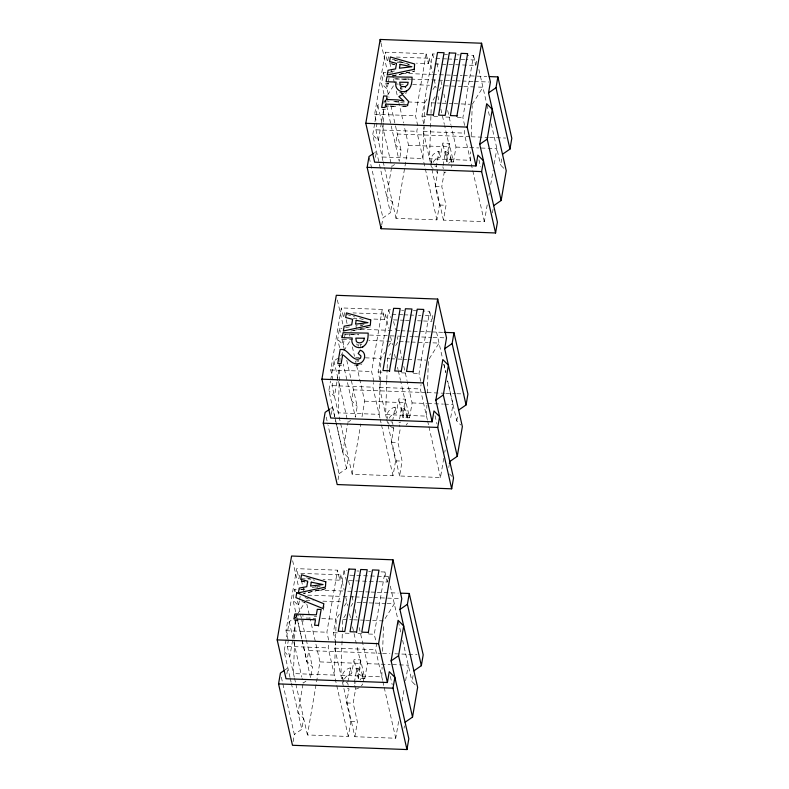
<?xml version="1.0" encoding="UTF-8"?>
<svg xmlns="http://www.w3.org/2000/svg" width="789" height="789" viewBox="0 0 789 789"><rect width="100%" height="100%" fill="white"/><g stroke="black" fill="none" stroke-linecap="round" stroke-linejoin="round"><path stroke-width="0.59" stroke-dasharray="3.94 2.96" d="M339.862 362.97L338.205 412.844L379.085 414.363L380.939 358.413L384.707 352.377M339.901 361.757L340.02 358.107M339.359 614.118L336.213 619.148L334.368 675.098L293.478 673.579L295.333 617.629L296.595 615.617M345.898 614.365L342.761 619.395L340.907 675.345L381.787 676.863L382.113 667.139M383.217 122.946L382.093 157.001L422.973 158.52L424.827 102.58L427.963 97.55M383.257 121.733L383.661 109.563M383.868 103.487L383.947 101.051L389.155 101.357M386.758 380.554L385.634 414.61L426.514 416.128L426.879 405.181M386.797 379.331L387.123 369.607M387.162 368.394L387.488 358.66L390.624 353.63M382.635 651.319L383.484 625.785M435.133 96.781L431.366 102.817L429.512 158.767L470.402 160.295L470.678 151.774M427.283 393.021L428.368 360.178L439.049 343.077L429.423 342.722M471.201 135.964L472.216 105.558M295.658 611.899L292.985 600.094L294.79 589.215L299.712 589.393M339.576 347.624L337.702 339.359L339.507 328.48L341.972 328.569M383.996 94.147L381.59 83.526L383.395 72.637L385.86 72.736M302.049 640.116L310.629 677.889L312.483 667.07L306.901 661.468L308.726 650.59L381.353 653.292M288.024 639.613L285.993 630.697L296.644 568.652L337.524 570.171L339.803 580.201L322.967 579.57M332.997 379.992L330.719 369.972L341.371 307.917L382.251 309.436L384.529 319.466L371.303 318.973M382.892 160.591L375.909 129.81L376.886 124.149L374.637 114.247L385.279 52.192L426.159 53.721L428.407 63.623L416.385 63.179M290.007 677.406L284.109 651.438L289.218 621.683L292.956 619.099M334.733 416.671L328.835 390.703L330.473 381.186M330.67 379.992L333.944 360.948L337.672 358.364M381.718 225.102L382.951 217.892L390.427 212.724L372.724 134.87L374.765 122.966M374.972 121.772L377.823 105.105L380.623 103.172M294.287 677.159L287.304 646.378L288.271 640.727M390.9 421.711L392.439 422.332L393.76 428.161L391.354 442.215L395.585 460.855L393.03 475.737L352.15 474.219L332.031 385.643L332.81 381.117M344.556 312.602L343.639 317.937L341.371 307.917M388.444 56.759L387.527 62.094L385.279 52.192M286.841 673.934L287.867 667.918L285.066 669.861M293.883 618.448L296.684 616.515L289.721 657.099L284.109 651.438M299.366 600.883L298.538 605.696L292.985 600.094M299.573 599.679L300.195 596.07M331.36 414.403L332.593 407.183L330.729 408.475M336.903 382.044L334.447 396.364L328.835 390.703M337.11 380.84L339.773 365.327M345.128 334.132L343.264 344.961L337.702 339.359M375.446 157.356L376.481 151.35L374.607 152.642M383.661 109.493L378.335 140.521L372.724 134.87M384.884 102.323L385.298 99.937M388.188 83.101L387.152 89.118L381.59 83.526M388.395 81.898L389.007 78.298M387.429 97.925L386.847 101.327L389.145 101.416M293.104 741.68L294.346 734.46L280.667 674.27M302.956 684.25L298.055 712.822L303.666 718.473L301.812 729.292L294.346 734.46M338.037 479.742L339.063 473.725L328.076 425.34M339.063 473.725L346.539 468.558L348.393 457.738L342.781 452.087L347.683 423.515M391.571 167.672L386.669 196.244L392.281 201.895L390.427 212.724M346.756 360.297L357.21 406.335L355.356 417.154L343.284 364.045M390.91 105.637L401.098 150.492L399.244 161.311L391.226 126.013M323.391 610.173L324.013 606.563M347.495 688.274L349.034 688.896L346.627 702.95L350.858 721.59L348.304 736.472L307.424 734.953L319.959 661.902L310.304 619.404M352.15 474.219L360.78 423.92M362.013 416.73L364.686 401.167L355.563 361.037M431.701 162.761A10.001 8.018 -12.8 0 1 437.195 151.813L438.931 151.31L436.327 166.489L437.648 172.318L435.232 186.372L439.473 205.022L436.919 219.894L396.039 218.375L408.564 145.324L403.741 124.08M328.648 640.017L326.883 632.226L337.524 570.171M373.887 381.511L371.609 371.491L382.251 309.436M417.766 125.678L415.517 115.766L426.159 53.721M348.304 736.472L328.185 647.907L329.161 642.246M339.803 580.201L340.72 574.856L299.83 573.337L298.923 578.672L296.644 568.652M379.894 417.904L372.911 387.172L373.69 382.645M384.529 319.466L385.446 314.121L352.979 312.908M436.919 219.894L416.799 131.329L417.578 126.802M428.407 63.623L429.324 58.278L394.461 56.986M335.66 642.739L333.382 632.719L344.053 570.486L347.19 570.605M379.874 379.775L378.109 371.984L388.78 309.752L391.916 309.87M423.762 123.942L421.987 116.141L432.668 53.918L435.804 54.037M398.613 721.471L395.733 738.238L354.853 736.719L334.723 648.154L335.473 643.824M386.432 418.15L379.45 387.419L380.377 382.004M430.321 162.307L423.338 131.576L424.078 127.246M347.91 681.893L350.316 667.889L348.58 668.382A10.001 8.018 -12.8 0 0 343.087 679.339M392.636 421.158L395.042 407.154L393.307 407.647A10.001 8.018 -12.8 0 0 387.813 418.604M344.487 678.974A10.001 8.018 -12.8 0 1 349.912 674.21L351.638 673.717L354.054 659.653L360.593 659.9L364.824 678.55L358.285 678.303L354.054 659.653M389.214 418.239A10.001 8.018 -12.8 0 1 394.638 413.475L396.364 412.982L398.78 398.918L405.319 399.165L409.55 417.815L403.011 417.568L398.78 398.918M433.102 162.396A10.001 8.018 -12.8 0 1 438.516 157.642L440.252 157.139L442.659 143.085L449.207 143.332L453.438 161.972L446.899 161.725L442.659 143.085M354.853 736.719L357.407 721.836L353.166 703.186L355.573 689.132L354.251 683.313L356.855 668.125L358.393 668.747A10.001 8.018 -12.8 0 1 360.09 679.97M399.579 419.067L401.581 407.39L403.12 408.012A10.001 8.018 -12.8 0 1 404.806 419.235M443.063 165.572L445.469 151.557L447.008 152.178A10.001 8.018 -12.8 0 1 448.694 163.402M363.423 681.785A10.001 8.018 -12.8 0 0 359.725 674.575L358.176 673.954L360.593 659.9M443.743 458.34L440.459 477.503L399.579 475.984L402.124 461.101L397.893 442.451L400.299 428.397L399.51 424.906M406.848 413.111L408.169 418.939A10.001 8.018 -12.8 0 0 404.441 413.84L402.903 413.219L405.319 399.165M487.217 204.903L484.347 221.67L443.457 220.141L446.012 205.258L441.781 186.618L444.187 172.564L442.866 166.735M450.736 157.277L452.058 163.106A10.001 8.018 -12.8 0 0 448.33 158.007L446.791 157.386L449.207 143.332M358.285 678.303L360.839 663.421L356.549 644.534M403.011 417.568L405.566 402.686L400.733 381.442M446.899 161.725L449.454 146.853L444.621 125.599M364.824 678.55L367.378 663.667L359.064 627.077M409.55 417.815L412.105 402.932L407.282 381.689M453.438 161.972L455.993 147.089L451.16 125.845M382.596 680.404L375.613 649.672L376.54 644.258L374.262 634.238L384.933 572.015L379.381 571.808M420.754 381.304L418.989 373.503L429.66 311.28L424.097 311.073M464.642 125.461L462.877 117.669L473.548 55.437L467.985 55.23M378.799 581.72L387.212 582.035L388.139 576.621L349.665 575.191M427.322 419.669L420.34 388.938L421.079 384.608M432.313 319.131L432.865 315.886L422.046 315.482M484.347 221.67L464.218 133.104L465.155 127.69M434.946 63.939L475.826 65.457L476.753 60.053L465.934 59.648M402.104 701.115L404.363 687.939M405.595 680.759L408.268 665.186L391.433 664.565M444.769 452.353L445.183 449.967M446.83 440.38L448.675 429.601M450.726 417.628L452.985 404.451L447.629 380.85L456.742 420.931L460.756 424.975M488.864 195.317L489.279 192.92M490.709 184.547L493.174 170.168M494.2 164.181L496.873 148.618L480.037 147.987M404.027 728.267L404.441 725.86M415.231 684.901L412.026 681.666L413.258 674.447M448.754 467.532L449.168 465.125M456.742 420.931L457.778 414.915M492.435 212.892L493.046 209.282M503.836 168.323L500.63 165.088L501.873 157.879M387.715 95.015L394.618 83.95L398.228 84.088M432.993 89.502L435.508 85.478M438.911 90.745L442.047 85.715L440.972 80.991M472.256 104.345L482.927 87.244L475.718 86.968M340.69 355.888L343.195 351.864M343.826 350.858L350.74 339.793M388.484 346.341L391.62 341.312L368.779 340.463M395.654 345.582L398.159 341.558L397.084 336.824M297.216 614.611L304.751 602.54M344.379 606.07L346.894 602.046M350.927 606.317L352.811 603.299M394.569 164.546L391.768 166.479L377.823 105.105M350.691 420.379L347.89 422.322L338.234 379.834M305.964 681.114L303.163 683.057L302.088 678.333M360.662 364.646L361.895 363.926M405.221 93.27L406.858 92.777M444.187 172.564L445.923 172.061M398.978 422.579L400.713 422.076M354.251 683.313L355.987 682.81M355.573 689.132L357.309 688.639A10.001 8.018 -12.8 0 0 359.567 687.426M392.33 75.833L414.629 71.079L392.32 75.892M350.77 331.055L370.722 326.804L350.76 331.114M325.798 588.693L303.499 593.436L325.788 588.742M354.458 365.11L359.32 365.159M390.594 71.71L395.96 70.685M345.612 327.622L352.062 326.409M300.688 589.511L304.978 588.732M312.188 587.46L315.807 586.878M361.885 344.221L360.07 344.477L360.563 346.657M394.461 78.89L410.596 79.176M357.545 361.066L358.817 360.938L356.174 360.928M364.074 324.634L355.908 325.768L356.401 327.948M317.02 586.681L320.226 586.434M395.654 78.92L408.722 79.373M395.792 106.308L386.048 105.973L395.782 106.328M401.877 106.525L407.962 106.732L400.644 106.515M444.434 54.352L447.58 54.471M457.255 54.835L459.356 54.905M435.873 58.524L446.692 58.928M447.896 58.978L452.708 59.155M453.902 59.195L464.731 59.599M397.153 62.459L403.159 62.686M387.093 72.775L390.782 72.913M401.857 73.328L431.405 74.432M432.628 74.472L462.176 75.576M463.409 75.626L486.793 76.494M404.885 78.89L409.777 79.068M411 79.117L430.547 79.847M431.761 79.886L454.977 80.754M456.2 80.803L461.082 80.981M462.305 81.03L473.301 81.435M474.524 81.484L489.18 82.026M386.482 83.545L388.721 83.634L386.492 83.496M399.431 84.127L405.447 84.354M412.657 84.62L429.492 85.251M444.454 85.804L462.492 86.474M463.695 86.524L474.514 86.928M394.924 101.574L400.782 101.682M407.992 101.949L424.827 102.58M431.366 102.817L436.179 103.004M437.382 103.043L440.992 103.181M442.195 103.221L453.014 103.625M454.217 103.675L469.849 104.256M393.76 101.584L404.343 103.024M382.073 109.247L385.466 109.375M374.637 114.247L415.517 115.766M421.987 116.141L427.224 116.338M433.763 116.585L439 116.772M449.73 117.176L445.538 117.019L445.292 115.934M457.314 117.462L462.877 117.669M375.909 129.81L416.799 131.329M423.338 131.576L464.218 133.104M469.968 136.724L397.34 134.012L395.506 144.89L401.098 150.492M471.191 136.763L488.43 137.414M489.653 137.454L505.66 138.055M408.564 145.324L449.454 146.853M455.993 147.089L478.834 147.947M435.232 186.372L441.781 186.618M439.473 205.022L446.012 205.258M401.601 310.235L403.692 310.314M413.377 310.669L417.559 310.827M391.985 314.367L402.804 314.772M404.007 314.811L408.82 314.989M410.024 315.038L413.623 315.176M418.436 315.353L420.843 315.442M353.265 318.292L356.875 318.431M393.464 319.87L404.284 320.265M405.487 320.314L410.3 320.492M417.509 320.758L422.322 320.945M423.525 320.985L431.938 321.301L429.66 311.28M360.435 329.26L394.904 330.542M396.127 330.591L399.826 330.729M401.059 330.769L405.98 330.956M407.213 331.005L412.134 331.183M413.367 331.232L430.597 331.873M431.83 331.922L442.905 332.337M350.01 334.319L358.561 334.635M369.558 335.049L396.433 336.045M397.656 336.094L401.315 336.232M402.538 336.272L404.984 336.361M409.866 336.548L413.535 336.686M414.758 336.725L431.859 337.367M433.082 337.416L446.515 337.909M344.606 334.388L358.877 334.871M342.574 339.27L352.634 339.586M399.362 341.598L404.175 341.785M405.378 341.824L410.181 342.002M411.385 342.051L428.22 342.673M355.691 357.476L359.301 357.604M365.307 357.831L380.939 358.413M387.488 358.66L389.884 358.748M391.088 358.798L401.917 359.192M403.12 359.242L406.72 359.38M407.923 359.419L412.736 359.597M417.549 359.784L425.961 360.09M338.116 365.228L341.519 365.297M330.719 369.972L371.609 371.491M378.109 371.984L383.336 372.181M401.65 372.862L406.887 373.059M413.426 373.296L418.989 373.503M332.031 385.643L372.911 387.172M379.45 387.419L420.34 388.938M426.08 392.557L353.452 389.855L351.618 400.733L357.21 406.335M427.313 392.606L444.542 393.247M445.775 393.297L455.618 393.662M456.851 393.711L464.238 393.987M364.686 401.167L405.566 402.686M412.105 402.932L426.533 403.465M427.737 403.514L443.369 404.096M444.572 404.146L452.985 404.451M391.354 442.215L397.893 442.451M395.585 460.855L402.124 461.101M356.875 570.97L358.965 571.049M368.65 571.404L370.741 571.483M301.319 578.761L310.945 579.116M348.738 580.596L377.596 581.68M300.944 589.442L307.099 589.669M318.174 590.083L342.791 591M347.712 591.188L357.565 591.553M358.788 591.602L369.873 592.016M371.106 592.056L376.028 592.243M377.26 592.283L398.179 593.072M307.73 595.143L341.933 596.415M343.156 596.464L354.153 596.869M355.366 596.918L372.467 597.559M373.69 597.598L399.342 598.555M306.014 600.528L313.223 600.794M322.849 601.149L340.887 601.82M357.042 602.421L361.855 602.609M363.058 602.648L367.861 602.826M369.065 602.875L373.878 603.052M375.081 603.102L385.9 603.496M387.103 603.546L394.322 603.812L383.641 620.913L365.603 620.243M295.155 615.686L303.548 615.943M314.318 616.406L316.714 616.495M306.152 618.034L315.778 618.389M321.784 618.615L336.213 619.148M342.761 619.395L352.377 619.75M353.58 619.799L364.4 620.203M294.307 620.608L303.903 620.913M285.993 630.697L326.883 632.226M333.382 632.719L338.609 632.916M345.158 633.153L350.385 633.35M357.979 633.636L362.161 633.794M368.7 634.031L374.262 634.238M287.304 646.378L328.185 647.907M334.723 648.154L375.613 649.672M382.586 653.341L389.973 653.617M394.894 653.795L417.046 654.623M319.959 661.902L360.839 663.421M367.378 663.667L390.23 664.516M346.627 702.95L353.166 703.186M350.858 721.59L357.407 721.836M401.246 93.132L403.317 93.378M399.589 92.579L403.317 93.427L403.041 92.224M360.435 324.94L362.684 325.502M315.511 586.829L317.77 587.381M301.112 580.941L305.757 582.174M301.102 581L308.075 582.854M409.235 64.442L391.886 59.155L409.225 64.481M346.825 314.466L354.902 317.01M359.528 318.431L364.153 319.851M306.526 577.775L314.604 580.319M301.921 601.553L307.572 603.822M434.788 165.868L436.327 166.489M436.11 171.696L437.648 172.318M393.76 428.161L392.222 427.539A10.001 8.018 -12.8 0 1 390.407 426.168M346.174 682.446L347.712 683.067L348.245 685.394M305.018 597.559L308.41 598.94M449.533 473.952L451.939 476.378M400.575 88.043L401.128 89.502L400.644 87.263L401.128 89.502M356.697 343.886L357.249 345.335M356.342 364.469L356.598 365.504L357.95 365.445L357.693 364.41L357.94 365.494M478.903 69.511L486.418 102.58M486.951 104.898L489.367 115.569M491.241 123.784L500.63 165.088M473.548 55.437L475.826 65.457M478.943 159.842L480.55 166.923M436.948 63.258L438.822 71.533M443.921 93.98L445.805 102.245M447.679 110.499L450.894 124.662M432.668 53.918L434.187 60.595M429.324 58.278L432.55 72.47M434.167 79.561L436.041 87.835M437.915 96.1L439.256 101.998M440.873 109.079L444.355 124.425M445.469 151.557L446.791 157.386M438.931 151.31L440.252 157.139M431.06 160.769L432.382 166.597A10.001 8.018 -12.8 0 0 433.023 168.59M430.587 163.491L431.662 168.215M431.928 169.388L443.457 220.141M401.631 87.175L402.124 89.344M400.96 91.988L401.236 93.191M389.786 62.666L393.277 78.042M393.543 79.225L394.352 82.766M396.236 91.031L397.577 96.929M398.642 101.653L403.475 122.897M380.988 42.981L386.866 68.88M383.395 72.637L384.736 78.545M385.811 83.259L389.026 97.422M385.338 100.045L386.373 104.661M386.679 105.943L390.93 124.721M443.872 364.281L445.755 372.536L443.872 364.321M435.015 325.344L442.53 358.423M383.168 161.725L384.233 166.489M384.509 167.623L396.039 218.375M435.055 415.685L436.938 423.949M369.282 157.692L382.951 217.892M427.589 420.853L428.664 425.577M428.93 426.75L440.459 477.503M393.593 321.458L395.476 329.733M400.043 349.823L401.917 358.078M403.79 366.343L407.016 380.505M388.78 309.752L390.545 317.553M385.446 314.121L388.661 328.313M390.545 336.587L392.429 344.852M394.569 354.3L395.378 357.841M397.518 367.279L398.06 369.637M398.327 370.82L400.467 380.259M401.581 407.39L402.903 413.219M395.042 407.154L396.364 412.982M386.699 419.324L387.774 424.048M388.04 425.232L399.579 475.984M380.16 419.087L381.235 423.801M381.501 424.985L393.03 475.737M357.989 344.103L358.482 346.272M346.174 319.693L347.249 324.417M349.399 333.875L349.931 336.242M352.348 346.874L354.488 356.312M337.367 299.998L343.254 325.896M339.507 328.48L341.657 337.919M341.923 339.102L344.606 350.908M388.139 576.621L388.681 578.988M390.289 586.079L397.804 619.158M398.346 621.476L400.753 632.137M402.637 640.352L412.026 681.666M384.933 572.015L387.212 582.035M333.944 360.948L337.968 378.651M332.593 407.183L334.743 416.631M346.539 468.558L335.009 417.805L342.781 452.087M390.328 676.42L392.212 684.684M326.192 417.075L327.81 424.157M382.862 681.588L383.937 686.312M384.204 687.485L395.733 738.238M348.6 581.01L350.217 588.101M352.091 596.376L353.166 601.11M355.05 609.374L356.924 617.639M344.053 570.486L346.332 580.507M340.72 574.856L344.211 590.221M345.819 597.322L347.702 605.587M349.576 613.852L350.651 618.576M352.525 626.831L356.283 643.36M362.121 673.845L363.443 679.674M356.855 668.125L358.176 673.954M350.316 667.889L351.638 673.717M342.446 677.347L343.767 683.175A10.001 8.018 -12.8 0 1 343.797 681.055M301.447 580.428L304.396 593.427M306.813 604.068L310.038 618.231M292.64 560.732L298.528 586.631M294.79 589.215L295.323 591.572M297.463 601.021L306.053 638.784M306.319 639.918L312.483 667.07M295.924 613.083L301.812 639.041M302.079 640.224L306.901 661.468M296.684 616.515L301.783 638.942M289.218 621.683L301.822 677.159M294.553 678.293L295.628 683.067M295.895 684.201L307.424 734.953M290.283 678.54L291.082 682.13M291.358 683.264L301.812 729.292M407.449 423.141A10.001 8.018 -12.8 0 1 406.138 425.064M389.145 424.433A10.001 8.018 -12.8 0 1 388.494 422.44M452.028 165.217A10.001 8.018 -12.8 0 1 451.338 167.307M362.723 683.876A10.001 8.018 -12.8 0 1 361.411 685.799M394.589 64.59L389.944 63.386L394.589 64.619"/><path stroke-width="1.18" d="M414.245 69.304L414.629 63.988L390.348 56.976L389.559 61.552L396.522 63.406L395.585 68.909L388.07 70.26L387.241 75.054L414.245 69.304L414.363 69.846M284.129 670.502L280.401 673.086L278.547 683.905L292.482 745.28L406.956 749.55L393.011 688.176L394.875 677.356L389.263 671.695L387.399 682.524L286.012 678.737L277.186 639.899L291.575 556.028L392.961 559.805L401.788 598.644L399.934 609.473L417.637 687.318L412.529 717.083L405.063 722.251M329.792 409.126L325.127 412.351L323.263 423.17L337.209 484.554L451.683 488.815L437.737 427.441L439.601 416.622L433.98 410.961L432.125 421.79L330.739 418.002L321.912 379.164L336.301 295.293L437.688 299.07L446.515 337.909L444.661 348.738L462.364 426.583L457.255 456.348L449.789 461.516L449.375 463.922M373.68 153.283L369.005 156.518L367.151 167.337L381.097 228.711L495.571 232.972L481.625 171.598L483.479 160.778L477.868 155.127L476.014 165.946L374.627 162.169L365.8 123.321L380.18 39.45L481.576 43.227L490.403 82.076L488.539 92.895L506.242 170.749L501.143 200.505L493.667 205.673M381.097 228.711L381.511 226.305M318.431 625.391L321.153 609.483L317.296 609.335L316.34 614.858L294.78 614.059L293.942 618.98L315.501 619.779L314.564 625.253L318.431 625.391L318.549 625.933M389.51 370.791L400.181 308.558L393.642 308.321L382.971 370.544L389.51 370.791L389.628 371.333M433.398 114.947L444.069 52.725L437.53 52.478L426.849 114.711L433.398 114.947L433.516 115.49M356.559 631.959L367.23 569.737L360.691 569.49L350.02 631.723L356.559 631.959L356.677 632.502M401.285 371.224L411.957 309.002L405.418 308.755L394.737 370.988L401.285 371.224L401.404 371.777M368.335 632.403L379.006 570.171L372.467 569.934L361.786 632.157L368.335 632.403L368.453 632.946M413.061 371.668L423.732 309.436L417.194 309.199L406.513 371.422L413.061 371.668L413.18 372.211M456.939 115.825L467.621 53.603L461.072 53.356L450.401 115.588L456.939 115.825L457.068 116.368M387.399 682.524L378.582 643.676L392.961 559.805M432.125 421.79L423.298 382.941L437.688 299.07M476.014 165.946L467.187 127.098L481.576 43.227M406.956 749.55L408.82 738.731L391.117 660.876L398.08 620.292L403.692 625.943L398.583 655.708L412.529 717.083M451.683 488.815L453.537 477.996L435.844 400.141L442.807 359.557L448.418 365.208L443.31 394.973L457.255 456.348M495.571 232.972L497.425 222.153L479.722 144.298L486.685 103.714L492.297 109.375L487.198 139.13L501.143 200.505M413.88 670.847L421.346 665.679L407.4 604.305L409.254 593.476L400.644 593.16M458.606 410.112L466.072 404.944L452.127 343.57L453.981 332.741L444.138 332.376M502.485 154.269L509.96 149.101L496.015 87.727L497.869 76.908L489.249 76.582M421.346 665.679L423.2 654.85L409.254 593.476M466.072 404.944L467.926 394.115L453.981 332.741M509.96 149.101L511.814 138.282L497.869 76.908M407.568 104.957L408.712 101.564L402.37 94.562L398.859 96.613L403.958 101.189L397.991 99.927L386.462 99.493L387.044 96.09L383.661 95.962L381.689 107.422L385.081 107.541L385.663 104.138L407.568 104.957L407.686 105.499M488.539 92.895L496.015 87.727M479.722 144.298L487.198 139.13M444.661 348.738L452.127 343.57M435.844 400.141L443.31 394.973M399.934 609.473L407.4 604.305M391.117 660.876L398.583 655.708M405.418 86.672L407.627 84.758L408.169 82.312L399.727 82.224L400.279 85.606L401.522 86.543L405.418 86.672L405.536 87.214M406.473 91.001C411.533 88.555 412.036 82.174 412.085 77.194L386.945 76.789L386.097 81.711L396.147 82.086C393.918 88.506 400.694 93.713 406.473 91.001L406.591 91.544M362.565 346.923C367.635 344.477 368.138 338.096 368.187 333.116L343.047 332.721L342.199 337.643L352.249 338.017C350.02 344.428 356.786 349.635 362.565 346.923L362.693 347.466M358.946 363.581C365.356 362.388 367.151 352.16 360.218 350.237L358.186 353.452L360.987 356.046L360.553 358.157C353.669 362.822 349.28 351.509 343.402 349.557L340.177 349.428L337.751 363.591L341.134 363.719L342.682 354.715C347.781 357.989 352.012 365.415 358.946 363.581L359.064 364.123M365.8 123.321L467.187 127.098M367.151 167.337L481.625 171.598M321.912 379.164L423.298 382.941M323.263 423.17L437.737 427.441M277.186 639.899L378.582 643.676M278.547 683.905L393.011 688.176M404.836 91.485L404.954 92.027M380.18 39.45L380.722 41.807M364.271 338.234C364.518 341.696 360.662 343.826 357.624 342.465L356.381 341.529L355.829 338.146L364.271 338.234M325.808 581.789L325.423 587.115L298.42 592.864L299.238 588.071L306.763 586.71L307.7 581.217L300.737 579.363L301.526 574.777L325.808 581.789M370.722 319.91L370.347 325.226L343.343 330.986L344.162 326.182L351.677 324.831L352.624 319.338L345.661 317.484L346.45 312.898L370.722 319.91M296.743 592.717L295.895 597.648L323.026 608.536L323.845 603.733L296.743 592.717M311.27 582.183L310.61 586.03L323.056 584.56L311.27 582.183M356.194 320.295L355.533 324.141L367.98 322.671L356.194 320.295M400.092 64.373L399.431 68.219L411.888 66.749L400.092 64.373M348.916 569.056L338.244 631.279L344.783 631.525L355.454 569.293L348.916 569.056M449.306 52.912L438.625 115.145L445.164 115.391L455.845 53.159L449.306 52.912"/></g></svg>
